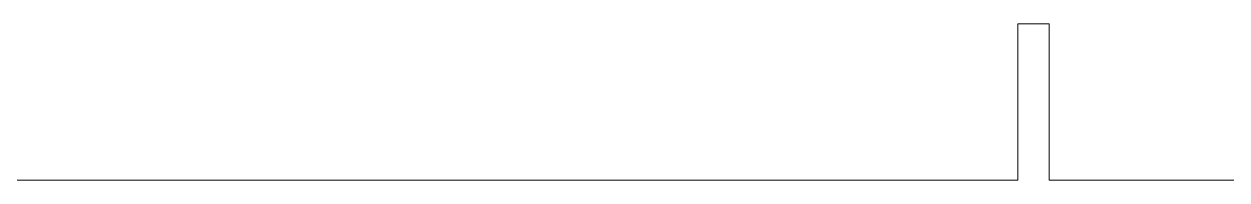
# Model space of a CAD drawing. Header units: millimetres. Extents: x 15878 to 679837, y -72324 to 391440.
# Drawn here: x 628322.7 to 628707, y -2232.5 to -2182.5 of the extents above; entities that cross this region are included whole.
import ezdxf

# ---------------------------------------------------------------- set-up
doc = ezdxf.new("R2010")
doc.units = ezdxf.units.MM
doc.layers.add('A-WALL', color=113, linetype='Continuous', lineweight=5)

msp = doc.modelspace()

# ---------------------------------------------------------------- linework, layer by layer
at = {"layer": 'A-WALL', "lineweight": 18}
for p, q in [((628640.16, -2232.51), (628640.16, -2182.51)), ((628640.16, -2182.51), (628650.16, -2182.51)), ((628650.16, -2182.51), (628650.16, -2232.51)), ((627632.66, -2232.51), (628640.16, -2232.51)), ((628650.16, -2232.51), (629650.16, -2232.51))]:
    msp.add_line(p, q, dxfattribs=at)

doc.saveas('drawing.dxf')
